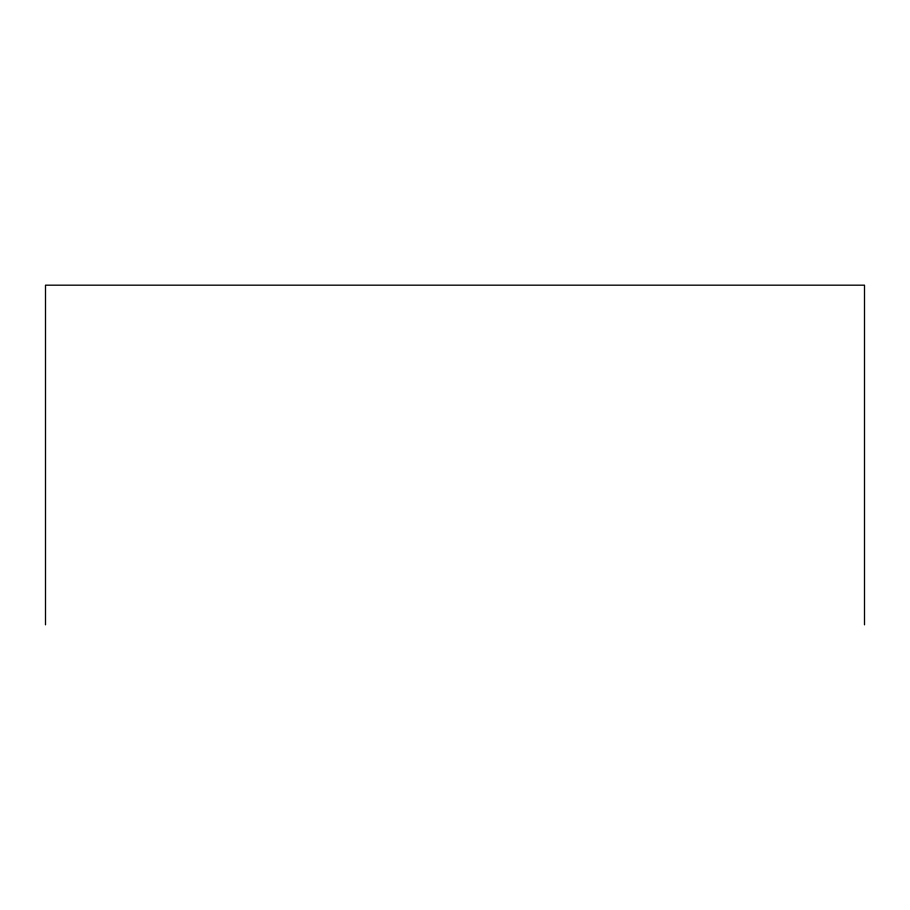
<?xml version="1.0" encoding="UTF-8"?>
<svg xmlns="http://www.w3.org/2000/svg" width="910" height="910" viewBox="0 0 910 910"><rect width="100%" height="100%" fill="white"/><g stroke="black" fill="none" stroke-linecap="round" stroke-linejoin="round"><path stroke-width="1.36" d="M864.5 624.817L864.5 285.183L45.5 285.183L45.5 624.817"/></g></svg>
